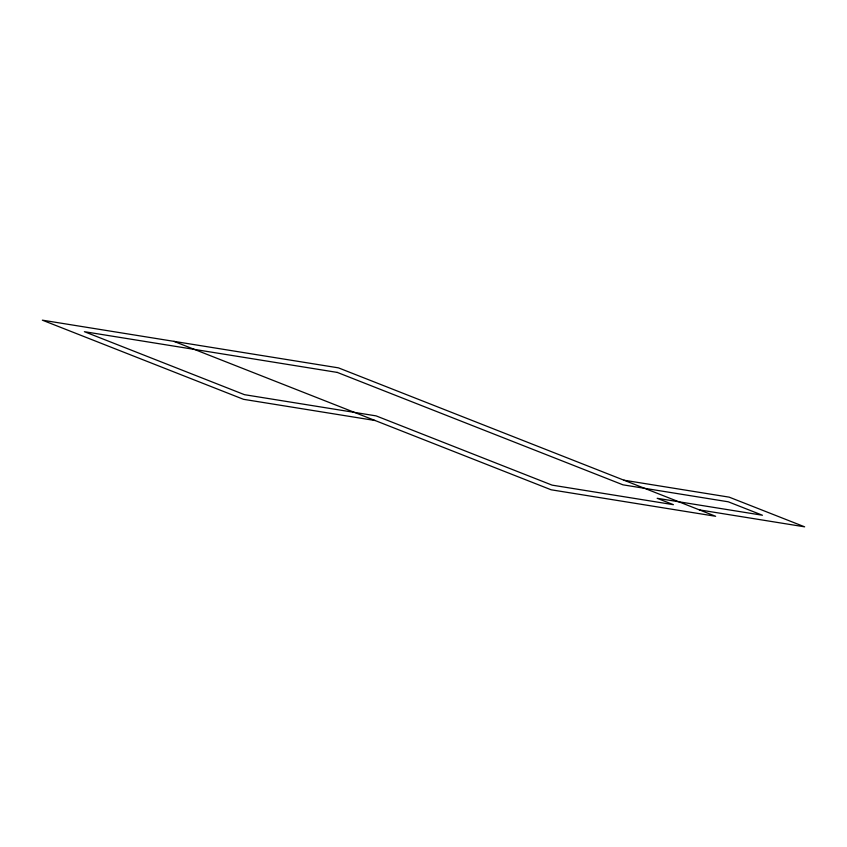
<?xml version="1.0" encoding="UTF-8"?>
<svg xmlns="http://www.w3.org/2000/svg" width="847" height="847" viewBox="0 0 847 847"><rect width="100%" height="100%" fill="white"/><g stroke="black" fill="none" stroke-linecap="round" stroke-linejoin="round"><path stroke-width="1.27" d="M375.115 420.514L243.523 399.318L42.35 320.166L338.429 367.852L715.63 516.278L551.143 489.788L173.942 341.362M623.932 480.196L729.214 497.157L804.65 526.834L699.378 509.883M337.286 372.415L84.382 331.685L244.487 394.681L376.079 415.877L552.106 485.14L673.418 504.685L657.166 498.29L762.438 515.241L728.251 501.795L622.979 484.833L337.286 372.415"/></g></svg>
